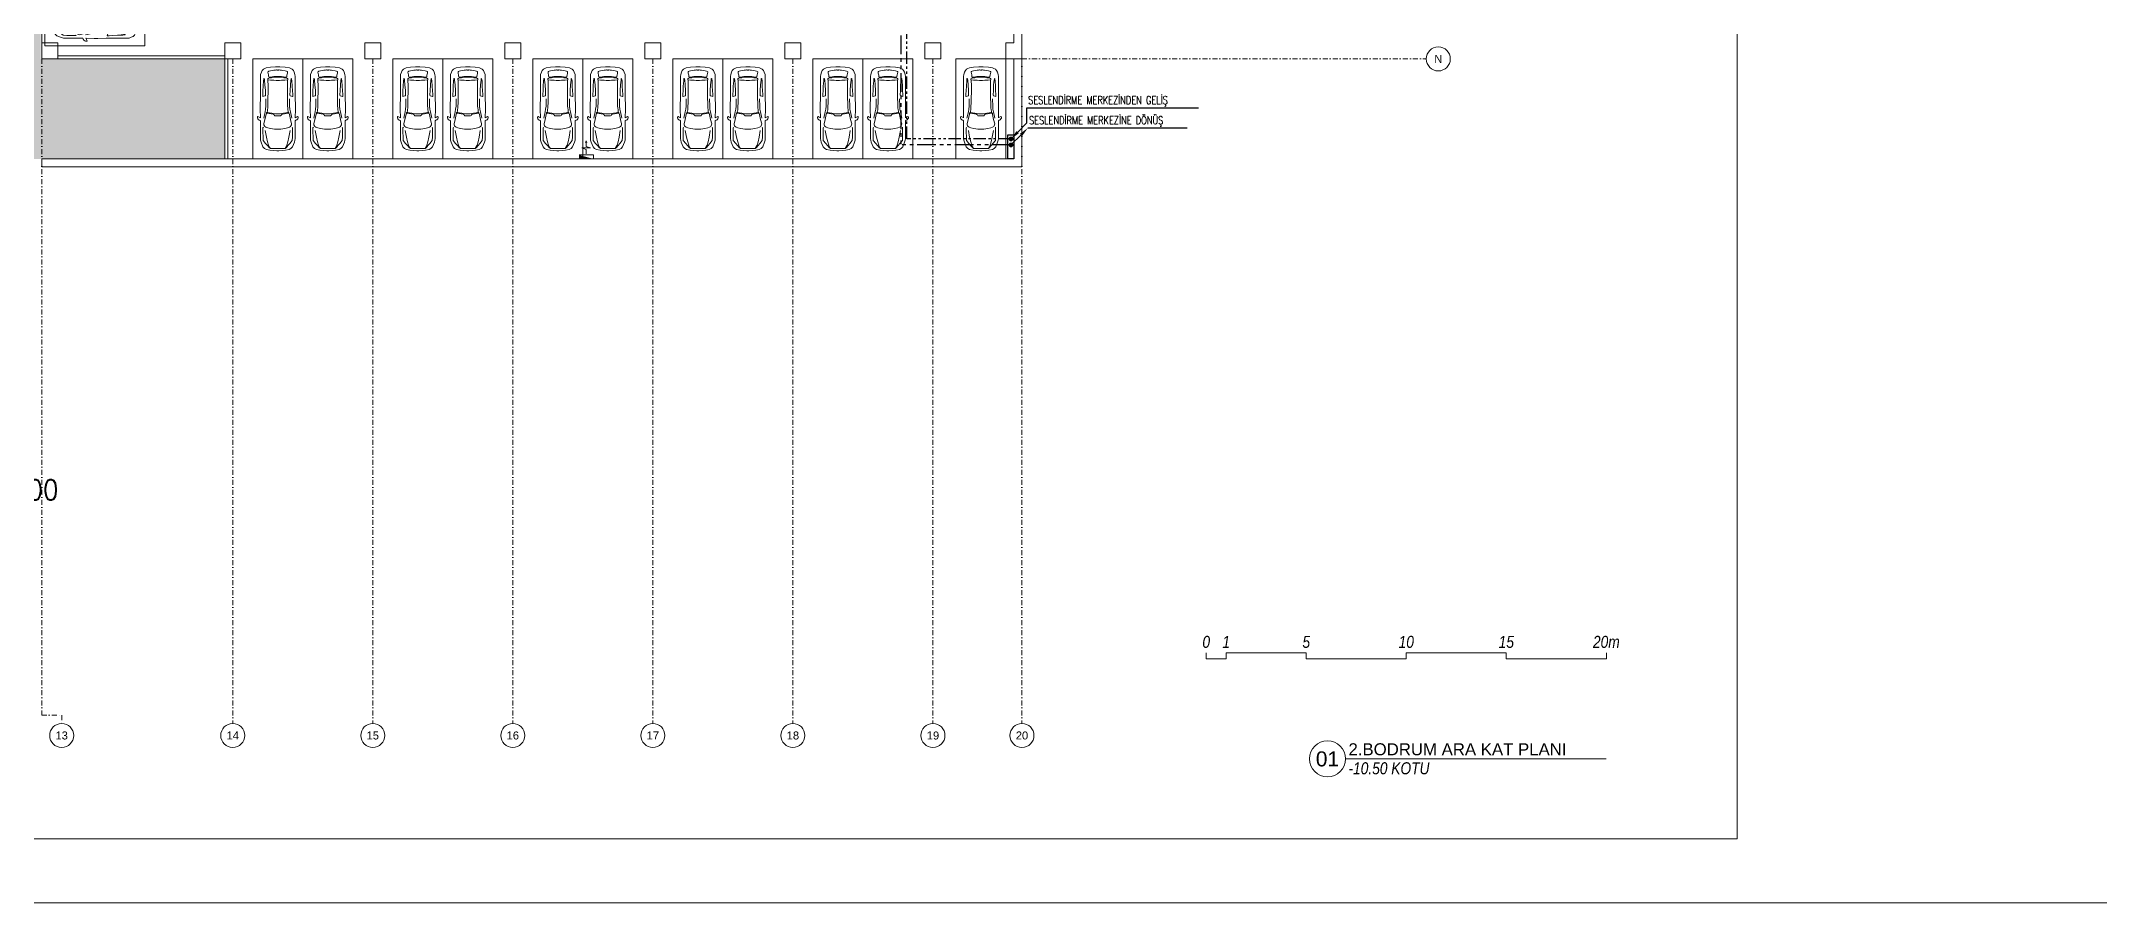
# Model space of a CAD drawing. Header units: metres. Extents: x -13545 to 152404, y -11890 to 28436.
# Drawn here: x 35522 to 45813, y -4219 to 89 of the extents above; entities that cross this region are included whole.
import ezdxf
from ezdxf.enums import TextEntityAlignment as Align

# ---------------------------------------------------------------- set-up
doc = ezdxf.new("R2010")
doc.units = ezdxf.units.M
doc.header["$LTSCALE"] = 100
doc.header["$MEASUREMENT"] = 0
doc.linetypes.add('DASHDOT2', pattern=[0.5, 0.25, -0.125, 0, -0.125])
doc.linetypes.add('PHANTOM2', pattern=[1.25, 0.625, -0.125, 0.125, -0.125, 0.125, -0.125])
doc.layers.get('0').update_dxf_attribs({"color": 9, "lineweight": 9})
for name, color, linetype, lineweight in [('00', 9, 'Continuous', 9), ('01', 9, 'Continuous', 9), ('03', 18, 'Continuous', 9), ('04', 9, 'Continuous', 9), ('06D', 9, 'Continuous', 9), ('09', 9, 'Continuous', 9), ('21', 9, 'Continuous', 9), ('24', 9, 'DASHDOT2', 9), ('32-ekipman', 9, 'Continuous', 9), ('40A', 9, 'Continuous', 9), ('E-KABLO', 7, 'Continuous', 30), ('E-OK', 3, 'Continuous', 30), ('E-YANGIN', 7, 'Continuous', 30), ('E-YAZI', 7, 'Continuous', 30)]:
    doc.layers.add(name, color=color, linetype=linetype, lineweight=lineweight)
doc.styles.add('Arial', font='arial.ttf', dxfattribs={"height": 2.5})
doc.styles.add('E-YAZI', font='txttw.shx')
doc.styles.add('ILGAZ', font='txttw.shx')
doc.styles.add('MuuM_TEXT-ITALIC', font='ARIALNI.TTF')

# ---------------------------------------------------------------- blocks, each defined once
blk = doc.blocks.new('0_aks')
at = {"linetype": 'Continuous'}
blk.add_circle((0, 0), 3, dxfattribs=at)
at = {"style": 'Arial'}
blk.add_attdef('AKS', text='', height=2, dxfattribs=at).set_placement((0, 0), align=Align.MIDDLE_CENTER)
blk = doc.blocks.new('p-akslar_yeni')
at = {"layer": '24'}
for points in [[(13940, -8575), (13940, -11855), (14040, -11855), (14040, -11897)], [(14895, -8575), (14895, -11897)], [(15595, -8575), (15595, -11897)], [(16295, -8575), (16295, -11897)], [(16995, -8575), (16995, -11897)], [(17695, -8575), (17695, -11897)], [(18395, -8575), (18395, -11897)], [(18840, -8575), (20861, -8575)], [(18840, -8575), (18840, -11897)]]:
    blk.add_lwpolyline(points, dxfattribs=at)
at = {"layer": '21', "xscale": 20, "yscale": 20, "zscale": 20}
for p, values in [((20921, -8575), {'AKS': 'N'}), ((14040, -11957), {'AKS': '13'}), ((14895, -11957), {'AKS': '14'}), ((15595, -11957), {'AKS': '15'}), ((16295, -11957), {'AKS': '16'}), ((16995, -11957), {'AKS': '17'}), ((17695, -11957), {'AKS': '18'}), ((18395, -11957), {'AKS': '19'}), ((18840, -11957), {'AKS': '20'})]:
    blk.add_blockref('0_aks', p, dxfattribs=at).add_auto_attribs(values)
blk = doc.blocks.new('0_drawinglabel')
blk.add_lwpolyline([(3, 0), (46.46, 0)])
blk.add_circle((0, 0), 3)
at = {"style": 'Arial'}
blk.add_attdef('CIZIMNO', text='', height=2.5, dxfattribs=at).set_placement((0, 0), align=Align.MIDDLE)
blk.add_attdef('CIZIMADI', text='', height=2, dxfattribs=at).set_placement((3.5, 0), align=Align.BOTTOM_LEFT)
blk.add_attdef('OLCEK', text='', height=2, dxfattribs=at).set_placement((46.46, 0), align=Align.BOTTOM_RIGHT)
at = {"style": 'MuuM_TEXT-ITALIC'}
blk.add_attdef('DRAWINGNAME', text='', height=2, dxfattribs=at).set_placement((3.5, -0.59), align=Align.TOP_LEFT)
blk.add_attdef('SCALE', text='', height=2, dxfattribs=at).set_placement((46.46, -0.59), align=Align.TOP_RIGHT)
blk = doc.blocks.new('0_graphicscale')
blk.add_lwpolyline([(0, 3), (0, 0), (10, 0), (10, 3), (50, 3), (50, 0), (100, 0), (100, 3), (150, 3), (150, 0), (200, 0), (200, 3)])
at = {"style": 'MuuM_TEXT-ITALIC'}
for s, p in [('0', (0, 8.5)), ('1', (10, 8.5)), ('5', (50, 8.5)), ('10', (100, 8.5)), ('15', (150, 8.5)), ('20m', (200, 8.5))]:
    blk.add_text(s, height=6, dxfattribs=at).set_placement(p, align=Align.MIDDLE_CENTER)
blk = doc.blocks.new('*U201')
at = {"layer": 'E-OK', "color": 3, "linetype": 'Continuous'}
blk.add_line((85, 85), (201, 200), dxfattribs=at)
at = {"layer": 'E-OK', "color": 4, "linetype": 'Continuous', "const_width": 30}
blk.add_lwpolyline([(-15, 0, 1), (15, 0, 1)], format="xyb", close=True, dxfattribs=at)
at = {"layer": 'E-OK', "color": 3, "linetype": 'Continuous'}
blk.add_solid([(99, 71), (71, 99), (0, 0)], dxfattribs=at)
blk = doc.blocks.new('*U200')
at = {"layer": 'E-OK', "color": 3, "linetype": 'Continuous'}
blk.add_line((-126, -126), (0, 0), dxfattribs=at)
at = {"layer": 'E-OK', "color": 4, "linetype": 'Continuous', "const_width": 30}
blk.add_lwpolyline([(-15, 0, 1), (15, 0, 1)], format="xyb", close=True, dxfattribs=at)
at = {"layer": 'E-OK', "color": 3, "linetype": 'Continuous'}
blk.add_solid([(-112, -140), (-140, -112), (-211, -211)], dxfattribs=at)
blk = doc.blocks.new('2.Bod.Ara.Sitatik Elk.')
at = {"layer": '01'}
blk.add_lwpolyline([(12425, -6313), (12425, -8630), (12345, -8630), (12345, -8550), (12385, -8550), (12385, -8550), (12385, -7830)], dxfattribs=at)
for points in [[(7525, -8630), (7605, -8630), (7605, -8550), (7525, -8550)], [(8440, -8630), (8520, -8630), (8520, -8550), (8440, -8550)], [(9140, -8630), (9220, -8630), (9220, -8550), (9140, -8550)], [(9840, -8630), (9920, -8630), (9920, -8550), (9840, -8550)], [(10540, -8630), (10620, -8630), (10620, -8550), (10540, -8550)], [(11240, -8630), (11320, -8630), (11320, -8550), (11240, -8550)], [(11940, -8630), (12020, -8630), (12020, -8550), (11940, -8550)]]:
    blk.add_lwpolyline(points, close=True, dxfattribs=at)
blk = doc.blocks.new('P-KURANGLEZ')
at = {"layer": '01'}
blk.add_lwpolyline([(7525, -500), (12385, -500), (12385, -5), (12385, 0), (12425, 0), (12425, -540), (7525, -540)], close=True, dxfattribs=at)
blk = doc.blocks.new('p-araba-10')
for points in [[(-194, -2), (-194, 5), (-193, 22), (-191, 39), (-188, 57), (-183, 66), (-174, 74), (-151, 83), (-141, 86), (-134, 87), (-72, 87), (-61, 87), (-46, 87), (-44, 87), (-42, 91), (-39, 96), (-35, 100), (-31, 102), (-25, 102), (-23, 99), (-26, 93), (-28, 88), (-29, 87), (13, 88), (15, 88), (28, 88), (30, 88), (72, 87), (128, 87), (160, 87), (177, 87), (187, 86), (198, 82), (207, 78), (214, 72), (217, 65), (220, 58), (223, 37), (225, 11), (225, -11), (223, -37), (220, -58), (217, -65), (214, -72), (207, -78), (198, -82), (187, -86), (177, -87), (160, -87), (128, -87), (72, -87), (30, -88), (28, -88), (15, -88), (13, -88), (-29, -87), (-28, -88), (-26, -93), (-23, -99), (-25, -102), (-31, -102), (-35, -100), (-39, -96), (-42, -91), (-44, -87), (-46, -87), (-61, -87), (-72, -87), (-134, -87), (-141, -86), (-151, -83), (-174, -74), (-183, -66), (-188, -57), (-191, -39), (-193, -22), (-194, -5), (-194, 2)], [(-93, -62), (-126, -56), (-149, -51), (-166, -46), (-174, -42), (-183, -37), (-183, -26), (-183, -12), (-183, 0), (-183, 13), (-183, 26), (-183, 37), (-178, 43), (-168, 52), (-158, 61), (-143, 73), (-125, 73), (-102, 74), (-79, 74), (-77, 72)], [(-93, 63), (-126, 57), (-149, 51), (-166, 46), (-174, 43), (-183, 37), (-183, 26), (-183, 13), (-183, 0), (-183, -12), (-183, -26), (-183, -37), (-178, -43), (-168, -51), (-158, -60), (-143, -72), (-125, -73), (-102, -73), (-79, -73), (-77, -72)], [(-8, -57), (-13, -58), (-38, -63), (-60, -69), (-65, -68), (-69, -66), (-73, -64), (-76, -58), (-79, -49), (-83, -35), (-86, -15), (-87, -5), (-87, 0), (-87, 6), (-86, 16), (-83, 36), (-79, 50), (-76, 59), (-73, 64), (-69, 67), (-65, 69), (-60, 69), (-38, 64), (-13, 58), (-8, 57)], [(66, 59), (28, 59), (13, 61), (1, 63), (-31, 70)], [(-3, -53), (-3, -55), (-4, -55), (-8, -57), (-7, -54), (-7, -53), (-12, -23), (-13, -20), (-14, -18), (-18, -16), (-19, -14), (-19, -10), (-19, -3), (-19, 0), (-19, 3), (-19, 10), (-19, 15), (-18, 16), (-14, 18), (-13, 20), (-12, 23), (-7, 53), (-7, 55), (-8, 57), (-4, 56), (-3, 55), (-3, 53)], [(160, 49), (128, 48), (100, 48), (68, 49), (43, 49), (29, 50), (21, 50), (11, 51), (4, 52), (1, 53), (-3, 53), (-3, 50), (-5, 42), (-7, 30), (-9, 12), (-9, 3), (-9, 0), (-9, -2), (-9, -12), (-7, -29), (-5, -41), (-3, -49), (-3, -53), (1, -52), (4, -52), (11, -51), (21, -50), (29, -49), (43, -49), (68, -48), (100, -48), (128, -48), (160, -48)], [(66, -58), (28, -59), (13, -60), (1, -63), (-31, -70)]]:
    blk.add_lwpolyline(points)
for points in [[(159, 66), (166, 67), (167, 69), (166, 70), (156, 71), (129, 73), (106, 74), (88, 75), (78, 75), (77, 74), (80, 64), (81, 62), (83, 62), (107, 62), (136, 64)], [(170, -39), (171, -30), (173, -19), (174, -4), (174, 0), (174, 5), (173, 19), (171, 31), (170, 40), (167, 48), (166, 50), (161, 50), (160, 49), (159, 37), (158, 19), (157, 8), (157, 0), (157, -8), (158, -19), (159, -36), (160, -48), (161, -50), (166, -50), (167, -48)], [(174, -36), (176, -28), (177, -19), (177, -11), (177, -1), (177, 0), (177, 2), (177, 11), (177, 20), (176, 28), (174, 36), (173, 41), (173, 44), (175, 45), (178, 46), (184, 46), (193, 48), (197, 49), (200, 49), (202, 47), (203, 44), (205, 37), (207, 27), (208, 19), (209, 12), (210, 7), (210, 5), (209, 3), (208, 1), (208, 0), (208, -1), (209, -3), (209, -3), (210, -5), (210, -7), (209, -12), (208, -18), (207, -26), (205, -37), (203, -43), (202, -47), (200, -49), (197, -49), (193, -48), (184, -46), (178, -45), (175, -45), (173, -43), (173, -41)], [(159, -66), (166, -67), (167, -68), (166, -69), (156, -71), (129, -72), (106, -73), (88, -75), (78, -75), (77, -74), (80, -64), (81, -62), (83, -61), (107, -62), (136, -63)]]:
    blk.add_lwpolyline(points, close=True)
blk = doc.blocks.new('p-carpark_std')
at = {"layer": '06D'}
blk.add_lwpolyline([(-500, -125), (0, -125), (0, 125), (-500, 125)], close=True, dxfattribs=at)
at = {"layer": '04'}
blk.add_blockref('p-araba-10', (-265, 0), dxfattribs=at)
blk = doc.blocks.new('YD-72-20')
at = {"linetype": 'Continuous'}
for p, q in [((0.36, 0), (-0.36, 0)), ((-0.22, 0.35), (0.22, 0.35)), ((-0.22, 0.35), (0, 0.28)), ((0, 0.71), (-0.03, 0.63)), ((0, 0.71), (0.03, 0.63)), ((0, 0.43), (0, 0.71)), ((0.22, 0.35), (0, 0.43)), ((0, 0.06), (0, 0.28)), ((0.36, 0), (0.36, -0.2))]:
    blk.add_line(p, q, dxfattribs=at)
blk.add_solid([(0.36, -0.2), (-0.36, 0), (-0.36, -0.2)])
blk = doc.blocks.new('b2a yan.dol')
at = {"yscale": 100, "zscale": 100}
for p, xscale, rotation in [((39220, -17321), -100, 90), ((36512, -17486), 100, 180)]:
    blk.add_blockref('YD-72-20', p, dxfattribs=dict(at, xscale=xscale, rotation=rotation))
at = {"xscale": 100, "yscale": 100, "zscale": 100}
blk.add_blockref('YD-72-20', (38247, -19991), dxfattribs=at)
blk = doc.blocks.new('2.Bod.Ara.Mimari Elk.')
at = {"layer": '00'}
for points in [[(7540, -7830), (7540, -8550), (7525, -8550), (7525, -7830)], [(8440, -8630), (7605, -8630), (7605, -8615), (8440, -8615)], [(8455, -8630), (8455, -9130), (8440, -9130), (8440, -8630)]]:
    blk.add_lwpolyline(points, close=True, dxfattribs=at)
at = {"layer": '01'}
blk.add_blockref('P-KURANGLEZ', (0, -8630), dxfattribs=at)
at = {"layer": '04'}
blk.add_blockref('p-carpark_std', (8040, -8440), dxfattribs=at)
at = {"layer": '04', "rotation": 90}
for p in [(8705, -8630), (8955, -8630), (9405, -8630), (9655, -8630), (10105, -8630), (10355, -8630), (10805, -8630), (11055, -8630), (11505, -8630), (11755, -8630), (12220, -8630)]:
    blk.add_blockref('p-carpark_std', p, dxfattribs=at)
at = {"layer": '32-ekipman'}
blk.add_blockref('b2a yan.dol', (-28000, 10881), dxfattribs=at)

msp = doc.modelspace()

# ---------------------------------------------------------------- hatches: boundary and pattern name
at = {"layer": '09'}
h = msp.add_hatch(dxfattribs=at)
h.set_pattern_fill('DOTS', color=254, scale=500, style=0)
h.paths.add_polyline_path([(36440, 0), (35520, 0), (35525, 3280), (34820, 3280), (34820, 2400), (34470, 2400), (34470, 3000), (34820, 3000), (34820, 3280), (35525, 3280), (35525, 4080), (36440, 4080), (36440, 4815), (37108, 4815), (37126, 4853), (37840, 4695), (37840, 5013), (37032, 5413), (34613, 6498), (32733, 7160), (31695, 7436), (30864, 8784), (29981, 8784), (28060, 7480), (28040, 7466), (28040, 6780), (28745, 6780), (28745, 6430), (28040, 6430), (28040, 0), (28040, -500), (36440, -500)])
h.paths.add_polyline_path([(31660, 2400), (32440, 2400), (32440, 4080), (31660, 4080)], flags=16)
h.paths.add_polyline_path([(32380, 4800), (32382, 4800), (32382, 5000), (32386, 5000), (32386, 5350), (32380, 5350)], flags=16)
h.paths.add_polyline_path([(29210, 2690), (28860, 2690), (28860, 3280), (29210, 3280)], flags=16)
h.paths.add_polyline_path([(33355, 6040), (32690, 6040), (32690, 6390), (33355, 6390), (33355, 6670)], flags=16)

# ---------------------------------------------------------------- linework, layer by layer
at = {"layer": '40A'}
for points in [[(46159, -4219), (18159, -4219), (18159, 12601), (46159, 12601)], [(18479, 12281), (44000, 12281), (44000, -3899), (18479, -3899)]]:
    msp.add_lwpolyline(points, close=True, dxfattribs=at)
at = {"layer": 'E-KABLO', "color": 5, "linetype": 'PHANTOM2'}
for p, q in [((39850, -400), (39850, 519)), ((40370, -400), (39850, -400))]:
    msp.add_line(p, q, dxfattribs=at)
at = {"layer": 'E-KABLO', "color": 5, "linetype": 'PHANTOM2', "ltscale": 1.5}
for p in [(39820, 117), (40370, -430)]:
    msp.add_line(p, (39820, -430), dxfattribs=at)
at = {"layer": 'E-KABLO', "color": 2}
msp.add_lwpolyline([(40355, -380), (40385, -380), (40385, -500), (40355, -500)], close=True, dxfattribs=at)
at = {"layer": 'E-YANGIN'}
for p, q in [((40450, -244), (41307, -244)), ((40450, -320), (40450, -244)), ((40454, -345), (41250, -345))]:
    msp.add_line(p, q, dxfattribs=at)

# ---------------------------------------------------------------- block references
at = {"layer": '03', "xscale": 10, "yscale": 10, "zscale": 10}
msp.add_blockref('0_graphicscale', (41346, -2999), dxfattribs=at)
at = {"layer": '06D'}
for name in ['2.Bod.Ara.Sitatik Elk.', '2.Bod.Ara.Mimari Elk.']:
    msp.add_blockref(name, (28000, 8630), dxfattribs=at)
at = {"layer": '21'}
ref = msp.add_blockref('0_drawinglabel', (41952, -3499), dxfattribs=dict(at, xscale=30, yscale=30, zscale=30))
ref.add_attrib('CIZIMNO', '01', dxfattribs={"layer": '0', "height": 75, "style": 'Arial'}).set_placement((41952, -3499), align=Align.MIDDLE)
ref.add_attrib('CIZIMADI', '2.BODRUM ARA KAT PLANI', dxfattribs={"layer": '0', "height": 60, "style": 'Arial'}).set_placement((42057, -3499), align=Align.BOTTOM_LEFT)
ref.add_attrib('DRAWINGNAME', '-10.50 KOTU', dxfattribs={"layer": '0', "height": 60, "style": 'MuuM_TEXT-ITALIC'}).set_placement((42057, -3516), align=Align.TOP_LEFT)
at = {"layer": '24'}
msp.add_blockref('p-akslar_yeni', (21585, 8575), dxfattribs=at)
at = {"layer": 'E-OK', "xscale": -0.4, "yscale": 0.4, "zscale": 0.4}
for name, p, rotation in [('*U201', (40370, -400), 270), ('*U200', (40370, -430), 90)]:
    msp.add_blockref(name, p, dxfattribs=dict(at, rotation=rotation))

# ---------------------------------------------------------------- texts
at = {"layer": 'E-YAZI', "color": 3, "style": 'ILGAZ', "width": 0.75}
for s, p in [('SESLENDİRME MERKEZİNDEN GELİŞ', (40456, -226)), ('SESLENDİRME MERKEZİNE DÖNÜŞ', (40460, -327))]:
    msp.add_text(s, height=40, dxfattribs=at).set_placement(p)
at = {"layer": 'E-YAZI', "color": 4, "style": 'E-YAZI', "width": 0.9}
msp.add_text('2. BODRUM ARA KAT SESLENDIRME SİSTEMİ TESİSAT PLANI 1/200', height=100, dxfattribs=at).set_placement((31632, -2204))

doc.saveas('drawing.dxf')
